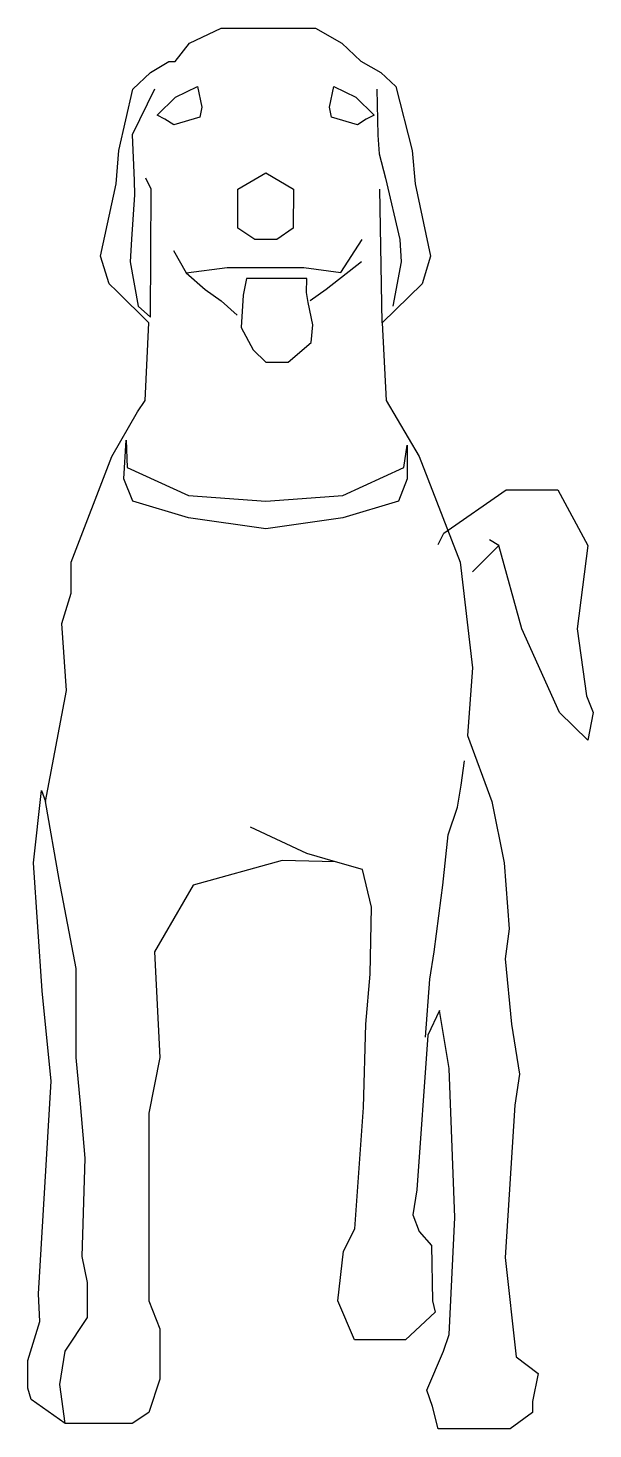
# Model space of a CAD drawing. Header units: millimetres. Extents: x -1479.4 to -1478.98, y 1795.37 to 1796.42.
import ezdxf

# ---------------------------------------------------------------- set-up
doc = ezdxf.new("R2010")
doc.units = ezdxf.units.MM
doc.header["$LTSCALE"] = 10
doc.layers.add('Animais', color=2, linetype='Continuous')

msp = doc.modelspace()

# ---------------------------------------------------------------- linework, layer by layer
at = {"layer": 'Animais'}
for p, q in [((-1479.0481, 1796.0319), (-1479.0551, 1796.0362)), ((-1479.1927, 1795.8), (-1479.2352, 1795.8197)), ((-1479.171, 1795.7937), (-1479.1927, 1795.8))]:
    msp.add_line(p, q, dxfattribs=at)
for points in [[(-1479.4004, 1795.3887), (-1479.4028, 1795.3972), (-1479.4028, 1795.418), (-1479.3939, 1795.4475), (-1479.3948, 1795.4683), (-1479.3853, 1795.6285), (-1479.3922, 1795.6965), (-1479.3986, 1795.7929), (-1479.3925, 1795.8475), (-1479.3896, 1795.839), (-1479.3738, 1795.9226), (-1479.3774, 1795.9732), (-1479.3703, 1795.996), (-1479.3703, 1796.0193), (-1479.3396, 1796.0989), (-1479.3204, 1796.1325), (-1479.3145, 1796.1411), (-1479.3117, 1796.1996), (-1479.3358, 1796.2234), (-1479.3417, 1796.2289), (-1479.3481, 1796.2499), (-1479.3363, 1796.3044), (-1479.3343, 1796.3295), (-1479.3239, 1796.3756), (-1479.3105, 1796.3882), (-1479.2967, 1796.3966), (-1479.292, 1796.3966), (-1479.281, 1796.4104), (-1479.2573, 1796.4217), (-1479.1861, 1796.4217), (-1479.1664, 1796.4104), (-1479.1521, 1796.3968), (-1479.137, 1796.3882), (-1479.1256, 1796.3777), (-1479.1133, 1796.3295), (-1479.1111, 1796.3044), (-1479.0995, 1796.2499), (-1479.1057, 1796.2289), (-1479.1359, 1796.1996), (-1479.1329, 1796.1411), (-1479.108, 1796.0989), (-1479.0773, 1796.0193), (-1479.0679, 1795.9397), (-1479.0716, 1795.8887), (-1479.0533, 1795.839), (-1479.044, 1795.7929), (-1479.0403, 1795.7432), (-1479.0434, 1795.7207), (-1479.0386, 1795.6714), (-1479.0324, 1795.6337), (-1479.036, 1795.6104), (-1479.0434, 1795.4957), (-1479.0351, 1795.4209), (-1479.0184, 1795.4083), (-1479.0226, 1795.3873), (-1479.0226, 1795.379), (-1479.0394, 1795.3665), (-1479.0938, 1795.3665), (-1479.098, 1795.3833), (-1479.1022, 1795.3958), (-1479.0897, 1795.4251), (-1479.0855, 1795.4377), (-1479.0812, 1795.5258), (-1479.0855, 1795.6379), (-1479.0927, 1795.6816), (-1479.1016, 1795.663), (-1479.1098, 1795.5466), (-1479.1128, 1795.5279), (-1479.1081, 1795.5153), (-1479.0988, 1795.5048), (-1479.098, 1795.4629), (-1479.096, 1795.4544), (-1479.1184, 1795.4336), (-1479.1568, 1795.4336), (-1479.1693, 1795.4629), (-1479.1651, 1795.5005), (-1479.1565, 1795.5173), (-1479.1501, 1795.6086), (-1479.1483, 1795.6714), (-1479.145, 1795.7091), (-1479.1441, 1795.7594), (-1479.1507, 1795.7879), (-1479.171, 1795.7937), (-1479.2113, 1795.7946), (-1479.2783, 1795.7762), (-1479.3076, 1795.7258), (-1479.3034, 1795.6462), (-1479.3118, 1795.6043), (-1479.3118, 1795.4629), (-1479.3034, 1795.4419), (-1479.3034, 1795.4209), (-1479.3034, 1795.4041), (-1479.3118, 1795.379), (-1479.3244, 1795.3707), (-1479.3747, 1795.3707)], [(-1479.3056, 1796.356), (-1479.2917, 1796.3696), (-1479.2751, 1796.3777), (-1479.2718, 1796.362), (-1479.2734, 1796.3546), (-1479.2929, 1796.3489), (-1479.2996, 1796.3531)], [(-1479.1723, 1796.3777), (-1479.1559, 1796.3696), (-1479.142, 1796.356), (-1479.148, 1796.3531), (-1479.1545, 1796.3489), (-1479.174, 1796.3546), (-1479.1757, 1796.362)], [(-1479.2237, 1796.3127), (-1479.2027, 1796.3002), (-1479.2029, 1796.2709), (-1479.2154, 1796.2624), (-1479.232, 1796.2624), (-1479.2447, 1796.2709), (-1479.2447, 1796.3002)], [(-1479.2381, 1796.2331), (-1479.2406, 1796.2206), (-1479.2423, 1796.1962), (-1479.2332, 1796.1792), (-1479.2237, 1796.1701), (-1479.2069, 1796.1701), (-1479.1894, 1796.1849), (-1479.1881, 1796.1981), (-1479.1918, 1796.215), (-1479.1929, 1796.2225), (-1479.1927, 1796.2331)], [(-1479.3289, 1796.1112), (-1479.328, 1796.0906), (-1479.2819, 1796.0696), (-1479.2237, 1796.0654), (-1479.1657, 1796.0696), (-1479.1196, 1796.0906), (-1479.117, 1796.1074), (-1479.117, 1796.0822), (-1479.1237, 1796.0654), (-1479.1657, 1796.0528), (-1479.2237, 1796.0445), (-1479.2819, 1796.0528), (-1479.3238, 1796.0654), (-1479.3306, 1796.0822)]]:
    msp.add_lwpolyline(points, close=True, dxfattribs=at)
for points in [[(-1479.3076, 1796.3756), (-1479.3244, 1796.3413), (-1479.3228, 1796.3069), (-1479.3225, 1796.296), (-1479.3248, 1796.2626), (-1479.3259, 1796.2457), (-1479.3197, 1796.2121), (-1479.3106, 1796.2038)], [(-1479.1399, 1796.3756), (-1479.1392, 1796.3409), (-1479.1383, 1796.327), (-1479.1335, 1796.3085), (-1479.1226, 1796.2623), (-1479.1216, 1796.2457), (-1479.1278, 1796.2121)], [(-1479.3106, 1796.2038), (-1479.31, 1796.3002), (-1479.3141, 1796.3085)], [(-1479.1359, 1796.1996), (-1479.1376, 1796.3002)], [(-1479.2932, 1796.2541), (-1479.2836, 1796.2373), (-1479.2527, 1796.2414), (-1479.1949, 1796.2414), (-1479.1672, 1796.2375), (-1479.151, 1796.2624)], [(-1479.1516, 1796.2457), (-1479.1781, 1796.2248), (-1479.1902, 1796.2163)], [(-1479.2836, 1796.2373), (-1479.2694, 1796.2248), (-1479.2573, 1796.2163), (-1479.2452, 1796.2053)], [(-1479.0938, 1796.0327), (-1479.0895, 1796.0411), (-1479.0424, 1796.0738), (-1479.0037, 1796.0738), (-1478.9809, 1796.0319), (-1478.989, 1795.9691), (-1478.9819, 1795.9187), (-1478.9771, 1795.9062), (-1478.9809, 1795.8852), (-1479.0023, 1795.9062), (-1479.0306, 1795.9691), (-1479.0481, 1796.0319), (-1479.0678, 1796.012)], [(-1479.1034, 1795.6616), (-1479.1001, 1795.7054), (-1479.0968, 1795.7258), (-1479.0915, 1795.7665), (-1479.0903, 1795.7762), (-1479.0861, 1795.8139), (-1479.0791, 1795.8349), (-1479.0765, 1795.8513), (-1479.0738, 1795.8698)], [(-1479.3747, 1795.3707), (-1479.3789, 1795.4), (-1479.3747, 1795.4251), (-1479.3579, 1795.4504), (-1479.3579, 1795.4768), (-1479.3621, 1795.4964), (-1479.3596, 1795.5705), (-1479.3632, 1795.6114), (-1479.3664, 1795.6462), (-1479.3664, 1795.7133), (-1479.3794, 1795.7804), (-1479.3896, 1795.839)]]:
    msp.add_lwpolyline(points, dxfattribs=at)

doc.saveas('drawing.dxf')
